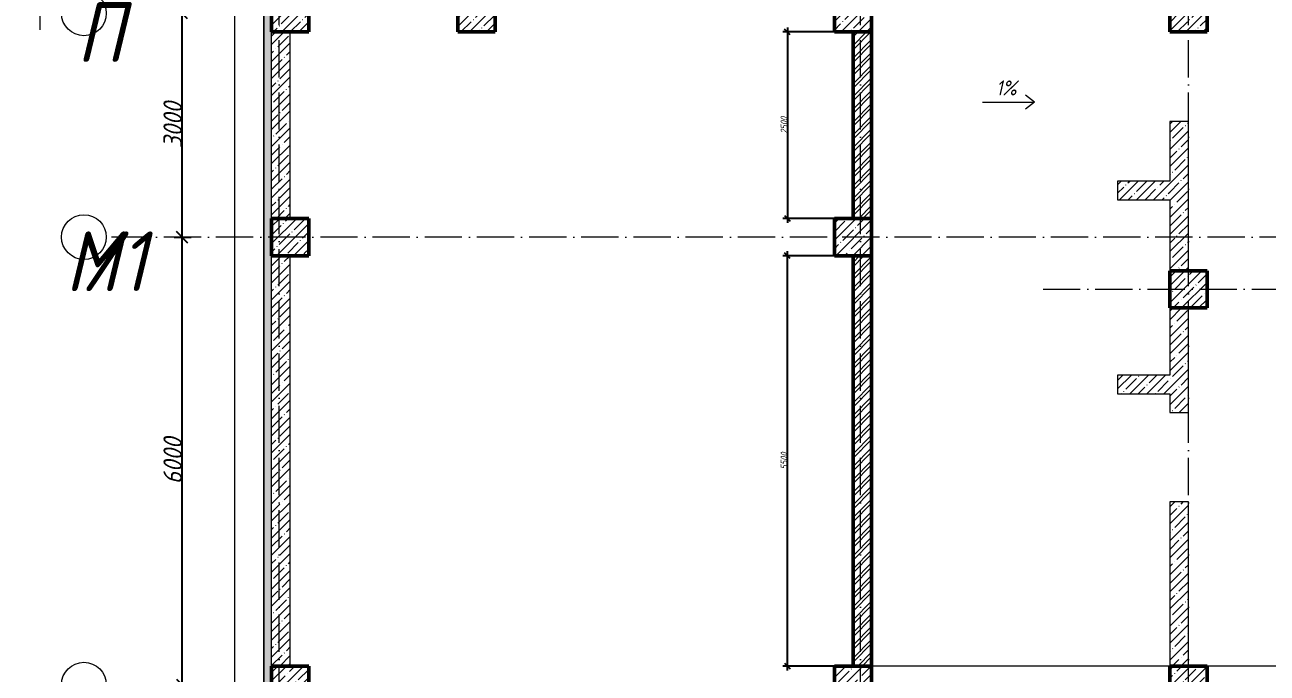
# Model space of a CAD drawing. Header units: millimetres. Extents: x -12989 to 629078, y -109036 to 555275.
# Drawn here: x 507878 to 524545, y 445764 to 454454 of the extents above; entities that cross this region are included whole.
import ezdxf

# ---------------------------------------------------------------- set-up
doc = ezdxf.new("R2010")
doc.units = ezdxf.units.MM
doc.linetypes.add('50_200_ШТРИХ_1Т_ш5_п1_п1_', pattern=[700, 500, -100, 0, -100])
for name, color, linetype, lineweight in [('A-____-____-DIMS', 7, 'Continuous', 9), ('A-FLOR-____-OTLN', 7, 'Continuous', 9), ('A-WALL-____-MCUT', 7, 'Continuous', 13), ('A-WALL-____-MCUT-1', 7, 'Continuous', 9), ('A-WALL-____-MCUT-2', 7, 'Continuous', 50), ('A-WALL-____-MCUT-3', 7, 'Continuous', 9), ('A-WALL-____-PATT-1', 7, 'Continuous', 9), ('G-____-____-DIMS', 7, 'Continuous', 9), ('G-____-____-SYMB', 7, 'Continuous', 9), ('S-COLS-____-MCUT', 7, 'Continuous', 50), ('S-COLS-____-OTLN', 7, 'Continuous', 9), ('S-GRID-____-IDEN', 7, 'Continuous', 9), ('S-GRID-____-OTLN-1', 7, '50_200_ШТРИХ_1Т_ш5_п1_п1_', 9)]:
    doc.layers.add(name, color=color, linetype=linetype, lineweight=lineweight)
doc.layers.add('A-WALL-____-PATT-2', color=7, linetype='Continuous', lineweight=9, true_color=0x787878)
doc.styles.add('ISOCPEUR_I', font='isocpeui.ttf', dxfattribs={"width": 0.9, "height": 2.5})
doc.styles.add('ISOCPEUR_I_5', font='isocpeui.ttf', dxfattribs={"width": 0.85, "height": 2.1})
doc.styles.add('ISOCPEUR_I_7', font='isocpeui.ttf', dxfattribs={"width": 0.9, "height": 90})
doc.styles.add('ISOCPEUR_I_9', font='isocpeui.ttf', dxfattribs={"width": 0.9, "height": 250})
doc.dimstyles.new('ISO-1_8_0_9К_СРЕДНИЙ_Кладочные', dxfattribs={"dimscale": 304.8, "dimtxt": 89.638306, "dimasz": 0.246063, "dimexe": 0.19685, "dimexo": 0, "dimgap": 0, "dimtad": 1, "dimdec": 3, "dimrnd": 0.001, "dimdsep": 46, "dimtxsty": 'ISOCPEUR_I_7', "dimblk1": 'OBLIQUE', "dimblk2": 'OBLIQUE', "dimsah": 1, "dimcen": 0.09, "dimdle": 0.19685, "dimazin": 0, "dimtfac": 1, "dimtdec": 4, "dimtix": 1, "dimtmove": 2, "dimatfit": 3, "dimfxl": 1, "dimtvp": 1, "dimtolj": 1, "dimtzin": 0, "dimarcsym": 2})
doc.dimstyles.new('ISO-2_5_0_9К_БОЛЬШОЙ_ОСИ', dxfattribs={"dimscale": 304.8, "dimtxt": 248.995294, "dimasz": 0.492126, "dimexe": 0.393701, "dimexo": 0, "dimgap": 0, "dimtad": 1, "dimdec": 0, "dimzin": 0, "dimdsep": 46, "dimtxsty": 'ISOCPEUR_I_9', "dimblk1": 'OBLIQUE', "dimblk2": 'OBLIQUE', "dimsah": 1, "dimcen": 0.09, "dimdle": 0.393701, "dimazin": 0, "dimtfac": 1, "dimtdec": 4, "dimtix": 1, "dimtmove": 0, "dimatfit": 3, "dimfxl": 1, "dimtvp": 1, "dimtolj": 1, "dimtzin": 0, "dimarcsym": 2})
pattern_1 = [(45, (513638.8, 428127.92), (-114.04925, 114.04925), []), (45, (513752.85, 428127.92), (-114.04925, 114.04925), [201.612, -40.322, 3.353, -36.97])]
pattern_2 = [(45, (513638.8, 428127.92), (-85.5366, 85.5366), []), (45, (513695.83, 428127.92), (-85.5366, 85.5366), [])]

# ---------------------------------------------------------------- blocks, each defined once
blk = doc.blocks.new('BSC_Колонна _Прямоугольная - 500х500-V1-АР1_Кладочный план подвала в осях 1-64_А-ГГ')
at = {"layer": 'S-COLS-____-OTLN'}
h = blk.add_hatch(dxfattribs=at)
h.set_pattern_fill('FP_8', color=256, style=0, pattern_type=2)
h.set_pattern_definition([(45, (-9850, -26481.04), (-114.04925, 114.04925), []), (45, (-9735.95, -26481.04), (-114.04925, 114.04925), [201.613, -40.323, 3.353, -36.97])])
h.paths.add_polyline_path([(-250, -250), (250, -250), (250, 250), (-250, 250)], flags=0)
at = {"layer": 'S-COLS-____-MCUT'}
for p, q in [((250, 250), (-250, 250)), ((-250, 250), (-250, -250)), ((250, -250), (250, 250)), ((-250, -250), (250, -250))]:
    blk.add_line(p, q, dxfattribs=at)
blk = doc.blocks.new('BSC_Колонна _Прямоугольная - 500х500-V44-АР1_Кладочный план подвала в осях 1-64_А-ГГ')
at = {"layer": 'S-COLS-____-OTLN'}
h = blk.add_hatch(dxfattribs=at)
h.set_pattern_fill('FP_55', color=256, style=0, pattern_type=2)
h.set_pattern_definition([(45, (2200, -26481.04), (-114.0493, 114.0493), []), (45, (2314.05, -26481.04), (-114.0493, 114.0493), [201.613, -40.323, 3.353, -36.97])])
h.paths.add_polyline_path([(-250, -250), (250, -250), (250, 250), (-250, 250)], flags=0)
at = {"layer": 'S-COLS-____-MCUT'}
for p, q in [((250, 250), (-250, 250)), ((-250, 250), (-250, -250)), ((250, -250), (250, 250)), ((-250, -250), (250, -250))]:
    blk.add_line(p, q, dxfattribs=at)
blk = doc.blocks.new('BSC_Колонна _Прямоугольная - 500х500-V45-АР1_Кладочный план подвала в осях 1-64_А-ГГ')
at = {"layer": 'S-COLS-____-OTLN'}
h = blk.add_hatch(dxfattribs=at)
h.set_pattern_fill('FP_56', color=256, style=0, pattern_type=2)
h.set_pattern_definition([(45, (-5350, -26481.04), (-114.0493, 114.0493), []), (45, (-5235.95, -26481.04), (-114.0493, 114.0493), [201.613, -40.323, 3.353, -36.97])])
h.paths.add_polyline_path([(-250, -250), (250, -250), (250, 250), (-250, 250)], flags=0)
at = {"layer": 'S-COLS-____-MCUT'}
for p, q in [((250, 250), (-250, 250)), ((-250, 250), (-250, -250)), ((250, -250), (250, 250)), ((-250, -250), (250, -250))]:
    blk.add_line(p, q, dxfattribs=at)
blk = doc.blocks.new('BSC_Колонна _Прямоугольная - 500х500-V50-АР1_Кладочный план подвала в осях 1-64_А-ГГ')
at = {"layer": 'S-COLS-____-OTLN'}
h = blk.add_hatch(dxfattribs=at)
h.set_pattern_fill('FP_61', color=256, style=0, pattern_type=2)
h.set_pattern_definition([(45, (2200, -23481.04), (-114.0493, 114.0493), []), (45, (2314.05, -23481.04), (-114.0493, 114.0493), [201.613, -40.323, 3.353, -36.97])])
h.paths.add_polyline_path([(-250, -250), (250, -250), (250, 250), (-250, 250)], flags=0)
at = {"layer": 'S-COLS-____-MCUT'}
for p, q in [((250, 250), (-250, 250)), ((-250, 250), (-250, -250)), ((250, -250), (250, 250)), ((-250, -250), (250, -250))]:
    blk.add_line(p, q, dxfattribs=at)
blk = doc.blocks.new('BSC_Колонна _Прямоугольная - 500х500-V51-АР1_Кладочный план подвала в осях 1-64_А-ГГ')
at = {"layer": 'S-COLS-____-OTLN'}
h = blk.add_hatch(dxfattribs=at)
h.set_pattern_fill('FP_62', color=256, style=0, pattern_type=2)
h.set_pattern_definition([(45, (2200, -17481.04), (-114.0493, 114.0493), []), (45, (2314.05, -17481.04), (-114.0493, 114.0493), [201.612, -40.322, 3.353, -36.97])])
h.paths.add_polyline_path([(-250, -250), (250, -250), (250, 250), (-250, 250)], flags=0)
at = {"layer": 'S-COLS-____-MCUT'}
for p, q in [((250, 250), (-250, 250)), ((-250, 250), (-250, -250)), ((250, -250), (250, 250)), ((-250, -250), (250, -250))]:
    blk.add_line(p, q, dxfattribs=at)
blk = doc.blocks.new('BSC_Колонна _Прямоугольная - 500х500-V52-АР1_Кладочный план подвала в осях 1-64_А-ГГ')
at = {"layer": 'S-COLS-____-OTLN'}
h = blk.add_hatch(dxfattribs=at)
h.set_pattern_fill('FP_63', color=256, style=0, pattern_type=2)
h.set_pattern_definition([(45, (-5350, -23481.04), (-114.0493, 114.0493), []), (45, (-5235.95, -23481.04), (-114.0493, 114.0493), [201.613, -40.323, 3.353, -36.97])])
h.paths.add_polyline_path([(-250, -250), (250, -250), (250, 250), (-250, 250)], flags=0)
at = {"layer": 'S-COLS-____-MCUT'}
for p, q in [((250, 250), (-250, 250)), ((-250, 250), (-250, -250)), ((250, -250), (250, 250)), ((-250, -250), (250, -250))]:
    blk.add_line(p, q, dxfattribs=at)
blk = doc.blocks.new('BSC_Колонна _Прямоугольная - 500х500-V53-АР1_Кладочный план подвала в осях 1-64_А-ГГ')
at = {"layer": 'S-COLS-____-OTLN'}
h = blk.add_hatch(dxfattribs=at)
h.set_pattern_fill('FP_64', color=256, style=0, pattern_type=2)
h.set_pattern_definition([(45, (-5350, -17481.04), (-114.0493, 114.0493), []), (45, (-5235.95, -17481.04), (-114.0493, 114.0493), [201.613, -40.323, 3.353, -36.97])])
h.paths.add_polyline_path([(-250, -250), (250, -250), (250, 250), (-250, 250)], flags=0)
at = {"layer": 'S-COLS-____-MCUT'}
for p, q in [((250, 250), (-250, 250)), ((-250, 250), (-250, -250)), ((250, -250), (250, 250)), ((-250, -250), (250, -250))]:
    blk.add_line(p, q, dxfattribs=at)
blk = doc.blocks.new('BSC_Колонна _Прямоугольная - 500х500-V114-АР1_Кладочный план подвала в осях 1-64_А-ГГ')
at = {"layer": 'S-COLS-____-OTLN'}
h = blk.add_hatch(dxfattribs=at)
h.set_pattern_fill('FP_129', color=256, style=0, pattern_type=2)
h.set_pattern_definition([(45, (-9850, -17481.04), (-114.0493, 114.0493), []), (45, (-9735.95, -17481.04), (-114.0493, 114.0493), [201.613, -40.323, 3.353, -36.97])])
h.paths.add_polyline_path([(-250, -250), (250, -250), (250, 250), (-250, 250)], flags=0)
at = {"layer": 'S-COLS-____-MCUT'}
for p, q in [((250, 250), (-250, 250)), ((-250, 250), (-250, -250)), ((250, -250), (250, 250)), ((-250, -250), (250, -250))]:
    blk.add_line(p, q, dxfattribs=at)
blk = doc.blocks.new('BSC_Колонна _Прямоугольная - 500х500-V146-АР1_Кладочный план подвала в осях 1-64_А-ГГ')
at = {"layer": 'S-COLS-____-OTLN'}
h = blk.add_hatch(dxfattribs=at)
h.set_pattern_fill('FP_162', color=256, style=0, pattern_type=2)
h.set_pattern_definition([(45, (-300, -26481.04), (-114.0493, 114.0493), []), (45, (-185.95, -26481.04), (-114.0493, 114.0493), [201.613, -40.323, 3.353, -36.97])])
h.paths.add_polyline_path([(-250, -250), (250, -250), (250, 250), (-250, 250)], flags=0)
at = {"layer": 'S-COLS-____-MCUT'}
for p, q in [((250, 250), (-250, 250)), ((-250, 250), (-250, -250)), ((250, -250), (250, 250)), ((-250, -250), (250, -250))]:
    blk.add_line(p, q, dxfattribs=at)
blk = doc.blocks.new('Ось сетки - Круг_Ø6_00__ISO-2_5_0_9K_-25732049-АР1_Кладочный план подвала в осях 1-64_А-ГГ')
at = {"layer": 'S-GRID-____-IDEN'}
blk.add_circle((0, 0), 3, dxfattribs=at)
blk = doc.blocks.new('Разрез - Заголовок разреза-10218885-АР1_Кладочный план подвала в осях 1-64_А-ГГ')
at = {"layer": 'G-____-____-SYMB'}
for points in [[(0, 0.5), (0, -0.5), (-9, -0.5), (-9, 0.5)], [(-6.34, -5.5), (-7.66, -5.5), (-7, -0.5)]]:
    blk.add_hatch(color=256, dxfattribs=at).paths.add_polyline_path(points, flags=0)
for p, q in [((0, 0.5), (-9, 0.5)), ((-9, 0.5), (-9, -0.5)), ((0, -0.5), (0, 0.5)), ((-9, -0.5), (0, -0.5)), ((-7, -0.5), (-7.66, -5.5)), ((-6.34, -5.5), (-7, -0.5)), ((-7.66, -5.5), (-6.34, -5.5)), ((-7, -5.5), (-7, -10.5))]:
    blk.add_line(p, q, dxfattribs=at)
blk = doc.blocks.new('_Oblique')
at = {"color": 0, "linetype": 'ByBlock', "lineweight": -2}
blk.add_line((-0.5, -0.5), (0.5, 0.5), dxfattribs=at)
blk = doc.blocks.new('*D6446')
at = {"layer": 'A-____-____-DIMS', "color": 0, "lineweight": -2, "transparency": 16777216}
for p, q in [((509987, 445489), (509987, 451729)), ((509881, 451609), (510107, 451609)), ((509881, 445609), (510107, 445609))]:
    blk.add_line(p, q, dxfattribs=at)
at = {"layer": 'Defpoints', "color": 0, "transparency": 16777216}
for p in [(509881, 451609), (509987, 451609), (509881, 445609)]:
    blk.add_point(p, dxfattribs=at)
at = {"layer": 'A-____-____-DIMS', "color": 0, "lineweight": -2, "transparency": 16777216, "xscale": 150, "yscale": 150, "zscale": 150}
for p, rotation in [((509987, 451609), 90), ((509987, 445609), 270)]:
    blk.add_blockref('_Oblique', p, dxfattribs=dict(at, rotation=rotation))
at = {"layer": 'A-____-____-DIMS', "color": 0, "transparency": 16777216, "insert": (509862, 448609), "char_height": 250, "width": 758.48, "attachment_point": 5, "rotation": 90, "style": 'ISOCPEUR_I_9'}
blk.add_mtext('\\A1;6000', dxfattribs=at)
blk = doc.blocks.new('*D6447')
at = {"layer": 'A-____-____-DIMS', "color": 0, "lineweight": -2, "transparency": 16777216}
for p, q in [((509987, 451489), (509987, 454729)), ((509881, 454609), (510107, 454609)), ((509881, 451609), (510107, 451609))]:
    blk.add_line(p, q, dxfattribs=at)
at = {"layer": 'Defpoints', "color": 0, "transparency": 16777216}
for p in [(509881, 454609), (509987, 454609), (509881, 451609)]:
    blk.add_point(p, dxfattribs=at)
at = {"layer": 'A-____-____-DIMS', "color": 0, "lineweight": -2, "transparency": 16777216, "xscale": 150, "yscale": 150, "zscale": 150}
for p, rotation in [((509987, 454609), 90), ((509987, 451609), 270)]:
    blk.add_blockref('_Oblique', p, dxfattribs=dict(at, rotation=rotation))
at = {"layer": 'A-____-____-DIMS', "color": 0, "transparency": 16777216, "insert": (509862, 453109), "char_height": 250, "width": 758.48, "attachment_point": 5, "rotation": 90, "style": 'ISOCPEUR_I_9'}
blk.add_mtext('\\A1;3000', dxfattribs=at)
blk = doc.blocks.new('*D6372')
at = {"layer": 'A-____-____-DIMS', "color": 0, "lineweight": -2, "transparency": 16777216}
for p, q in [((518108, 445799), (518108, 451419)), ((518739, 451359), (518048, 451359)), ((518739, 445859), (518048, 445859))]:
    blk.add_line(p, q, dxfattribs=at)
at = {"layer": 'Defpoints', "color": 0, "transparency": 16777216}
for p in [(518108, 451359), (518739, 451359), (518739, 445859)]:
    blk.add_point(p, dxfattribs=at)
at = {"layer": 'A-____-____-DIMS', "color": 0, "lineweight": -2, "transparency": 16777216, "xscale": 75, "yscale": 75, "zscale": 75}
for p, rotation in [((518108, 451359), 90), ((518108, 445859), 270)]:
    blk.add_blockref('_Oblique', p, dxfattribs=dict(at, rotation=rotation))
at = {"layer": 'A-____-____-DIMS', "color": 0, "transparency": 16777216, "insert": (518063, 448609), "char_height": 90, "width": 546.1, "attachment_point": 5, "rotation": 90, "style": 'ISOCPEUR_I_7'}
blk.add_mtext('\\A1;5500', dxfattribs=at)
blk = doc.blocks.new('*D6373')
at = {"layer": 'A-____-____-DIMS', "color": 0, "lineweight": -2, "transparency": 16777216}
for p, q in [((518108, 454419), (518108, 451799)), ((518989, 454359), (518048, 454359)), ((518989, 451859), (518048, 451859))]:
    blk.add_line(p, q, dxfattribs=at)
at = {"layer": 'Defpoints', "color": 0, "transparency": 16777216}
for p in [(518989, 454359), (518108, 451859), (518989, 451859)]:
    blk.add_point(p, dxfattribs=at)
at = {"layer": 'A-____-____-DIMS', "color": 0, "lineweight": -2, "transparency": 16777216, "xscale": 75, "yscale": 75, "zscale": 75}
for p, rotation in [((518108, 454359), 90), ((518108, 451859), 270)]:
    blk.add_blockref('_Oblique', p, dxfattribs=dict(at, rotation=rotation))
at = {"layer": 'A-____-____-DIMS', "color": 0, "transparency": 16777216, "insert": (518063, 453109), "char_height": 90, "width": 546.1, "attachment_point": 5, "rotation": 90, "style": 'ISOCPEUR_I_7'}
blk.add_mtext('\\A1;2500', dxfattribs=at)

msp = doc.modelspace()

# ---------------------------------------------------------------- hatches: boundary and pattern name
at = {"layer": 'A-WALL-____-PATT-1'}
h = msp.add_hatch(dxfattribs=at)
h.set_pattern_fill('FP_91', color=256, style=0, pattern_type=2)
h.set_pattern_definition([(0, (513638.804, 428127.92), (120.968, 69.841), [80.645, -161.29]), (120, (513638.804, 428127.92), (-120.96808, 69.84086), [80.645, -161.29]), (60, (513638.804, 428127.92), (-8e-05, 139.68186), [0, -161.29, 80.645, 0])])
h.paths.add_polyline_path([(511186.8036, 426106.9591), (511186.8036, 475860.9591), (511086.8036, 475860.9591), (511086.8036, 426106.9591)], flags=0)
h = msp.add_hatch(dxfattribs=at)
h.set_pattern_fill('FP_1', color=256, style=0, pattern_type=2)
h.set_pattern_definition(pattern_1)
h.paths.add_polyline_path([(511438.8036, 451858.9591), (511438.8036, 454358.9591), (511188.8036, 454358.9591), (511188.8036, 451858.9591)], flags=0)
h = msp.add_hatch(dxfattribs=at)
h.set_pattern_fill('FP_1', color=256, style=0, pattern_type=2)
h.set_pattern_definition(pattern_1)
h.paths.add_polyline_path([(523238.8036, 451158.9591), (523488.8036, 451158.9591), (523488.8036, 453158.9591), (523238.8036, 453158.9591), (523238.8036, 452108.9591)], flags=0)
h = msp.add_hatch(dxfattribs=at)
h.set_pattern_fill('FP_1', color=256, style=0, pattern_type=2)
h.set_pattern_definition(pattern_1)
h.paths.add_polyline_path([(523238.8036, 452108.9591), (523238.8036, 452358.9591), (522538.8036, 452358.9591), (522538.8036, 452108.9591)], flags=0)
h = msp.add_hatch(dxfattribs=at)
h.set_pattern_fill('FP_1', color=256, style=0, pattern_type=2)
h.set_pattern_definition(pattern_1)
h.paths.add_polyline_path([(511438.8036, 445858.9591), (511438.8036, 451358.9591), (511188.8036, 451358.9591), (511188.8036, 445858.9591)], flags=0)
h = msp.add_hatch(dxfattribs=at)
h.set_pattern_fill('FP_1', color=256, style=0, pattern_type=2)
h.set_pattern_definition(pattern_1)
h.paths.add_polyline_path([(523488.8036, 445858.9591), (523488.8036, 448058.9591), (523238.8036, 448058.9591), (523238.8036, 445858.9591)], flags=0)
h.paths.add_polyline_path([(523488.8036, 449258.9591), (523488.8036, 450658.9591), (523238.8036, 450658.9591), (523238.8036, 449258.9591)], flags=0)
h = msp.add_hatch(dxfattribs=at)
h.set_pattern_fill('FP_1', color=256, style=0, pattern_type=2)
h.set_pattern_definition(pattern_1)
h.paths.add_polyline_path([(523238.8036, 449508.9591), (523238.8036, 449758.9591), (522538.8036, 449758.9591), (522538.8036, 449508.9591)], flags=0)
at = {"layer": 'A-WALL-____-PATT-2'}
h = msp.add_hatch(dxfattribs=at)
h.set_pattern_fill('FP_5', color=256, style=0, pattern_type=2)
h.set_pattern_definition(pattern_2)
h.paths.add_polyline_path([(519238.8036, 451858.9591), (519238.8036, 454358.9591), (518988.8036, 454358.9591), (518988.8036, 451858.9591)], flags=0)
h = msp.add_hatch(dxfattribs=at)
h.set_pattern_fill('FP_5', color=256, style=0, pattern_type=2)
h.set_pattern_definition(pattern_2)
h.paths.add_polyline_path([(519238.8036, 445858.9591), (519238.8036, 451358.9591), (518988.8036, 451358.9591), (518988.8036, 445858.9591)], flags=0)
at = {"layer": 'S-COLS-____-OTLN'}
h = msp.add_hatch(dxfattribs=at)
h.set_pattern_fill('FP_1', color=256, style=0, pattern_type=2)
h.set_pattern_definition(pattern_1)
h.paths.add_polyline_path([(523238.8036, 450658.9591), (523738.8036, 450658.9591), (523738.8036, 451158.9591), (523238.8036, 451158.9591)], flags=0)

# ---------------------------------------------------------------- linework, layer by layer
at = {"layer": 'A-FLOR-____-OTLN'}
for p, q in [((510688.8036, 476358.9591), (510688.8036, 437658.9591)), ((523238.8036, 445858.9591), (519238.8036, 445858.9591)), ((527388.8036, 445858.9591), (523738.8036, 445858.9591))]:
    msp.add_line(p, q, dxfattribs=at)
at = {"layer": 'A-WALL-____-MCUT'}
for p, q in [((511078.8036, 475968.9591), (511078.8036, 426098.9591)), ((511086.8036, 426106.9591), (511086.8036, 475960.9591))]:
    msp.add_line(p, q, dxfattribs=at)
at = {"layer": 'A-WALL-____-MCUT-1'}
for p, q in [((511188.8036, 451858.9591), (511188.8036, 454358.9591)), ((511438.8036, 451858.9591), (511438.8036, 454358.9591)), ((523488.8036, 453158.9591), (523238.8036, 453158.9591)), ((523238.8036, 453158.9591), (523238.8036, 452358.9591)), ((523488.8036, 451158.9591), (523488.8036, 453158.9591)), ((523238.8036, 452358.9591), (522538.8036, 452358.9591)), ((522538.8036, 452358.9591), (522538.8036, 452108.9591)), ((522538.8036, 452108.9591), (523238.8036, 452108.9591)), ((523238.8036, 452108.9591), (523238.8036, 451158.9591)), ((511188.8036, 445858.9591), (511188.8036, 451358.9591)), ((511438.8036, 445858.9591), (511438.8036, 451358.9591)), ((523238.8036, 451158.9591), (523488.8036, 451158.9591)), ((523488.8036, 450658.9591), (523238.8036, 450658.9591)), ((523238.8036, 450658.9591), (523238.8036, 449758.9591)), ((523488.8036, 449258.9591), (523488.8036, 450658.9591)), ((523238.8036, 449758.9591), (522538.8036, 449758.9591)), ((522538.8036, 449758.9591), (522538.8036, 449508.9591)), ((522538.8036, 449508.9591), (523238.8036, 449508.9591)), ((523238.8036, 449508.9591), (523238.8036, 449258.9591)), ((523238.8036, 449258.9591), (523488.8036, 449258.9591)), ((523488.8036, 448058.9591), (523238.8036, 448058.9591)), ((523238.8036, 448058.9591), (523238.8036, 445858.9591)), ((523488.8036, 445858.9591), (523488.8036, 448058.9591))]:
    msp.add_line(p, q, dxfattribs=at)
at = {"layer": 'A-WALL-____-MCUT-2'}
for p, q in [((518988.8036, 454358.9591), (518988.8036, 451858.9591)), ((519238.8036, 451858.9591), (519238.8036, 454358.9591)), ((518988.8036, 451358.9591), (518988.8036, 445858.9591)), ((519238.8036, 445858.9591), (519238.8036, 451358.9591))]:
    msp.add_line(p, q, dxfattribs=at)
at = {"layer": 'A-WALL-____-MCUT-3'}
msp.add_line((511186.8036, 426206.9591), (511186.8036, 475860.9591), dxfattribs=at)
at = {"layer": 'G-____-____-DIMS'}
for p, q in [((520724.7972, 453417.7973), (521424.7972, 453417.7973)), ((521424.7972, 453417.7973), (521304.7972, 453509.8766)), ((521424.7972, 453417.7973), (521304.7972, 453325.7181))]:
    msp.add_line(p, q, dxfattribs=at)
at = {"layer": 'S-COLS-____-MCUT'}
for p, q in [((523738.8036, 451158.9591), (523238.8036, 451158.9591)), ((523238.8036, 451158.9591), (523238.8036, 450658.9591)), ((523738.8036, 450658.9591), (523738.8036, 451158.9591)), ((523238.8036, 450658.9591), (523738.8036, 450658.9591))]:
    msp.add_line(p, q, dxfattribs=at)
at = {"layer": 'S-GRID-____-OTLN-1'}
for p, q in [((511288.8036, 423645.3108), (511288.8036, 478008.8768)), ((519088.8036, 423645.3108), (519088.8036, 478008.8768)), ((523488.8036, 423645.3108), (523488.8036, 478008.8768)), ((540346.5427, 451608.9591), (508970.0334, 451608.9591)), ((521538.8036, 450908.9591), (540346.5427, 450908.9591))]:
    msp.add_line(p, q, dxfattribs=at)

# ---------------------------------------------------------------- block references
at = {"layer": 'G-____-____-SYMB', "xscale": 99.99999999999993, "yscale": 99.99999999999993, "zscale": 99.99999999999993}
msp.add_blockref('Разрез - Заголовок разреза-10218885-АР1_Кладочный план подвала в осях 1-64_А-ГГ', (508777.7329, 455438.9591), dxfattribs=at)
at = {"layer": 'S-COLS-____-OTLN'}
for name, p in [('BSC_Колонна _Прямоугольная - 500х500-V44-АР1_Кладочный план подвала в осях 1-64_А-ГГ', (511438.8036, 454608.9591)), ('BSC_Колонна _Прямоугольная - 500х500-V146-АР1_Кладочный план подвала в осях 1-64_А-ГГ', (513938.8036, 454608.9591)), ('BSC_Колонна _Прямоугольная - 500х500-V45-АР1_Кладочный план подвала в осях 1-64_А-ГГ', (518988.8036, 454608.9591)), ('BSC_Колонна _Прямоугольная - 500х500-V1-АР1_Кладочный план подвала в осях 1-64_А-ГГ', (523488.8036, 454608.9591)), ('BSC_Колонна _Прямоугольная - 500х500-V50-АР1_Кладочный план подвала в осях 1-64_А-ГГ', (511438.8036, 451608.9591)), ('BSC_Колонна _Прямоугольная - 500х500-V52-АР1_Кладочный план подвала в осях 1-64_А-ГГ', (518988.8036, 451608.9591)), ('BSC_Колонна _Прямоугольная - 500х500-V51-АР1_Кладочный план подвала в осях 1-64_А-ГГ', (511438.8036, 445608.9591)), ('BSC_Колонна _Прямоугольная - 500х500-V53-АР1_Кладочный план подвала в осях 1-64_А-ГГ', (518988.8036, 445608.9591)), ('BSC_Колонна _Прямоугольная - 500х500-V114-АР1_Кладочный план подвала в осях 1-64_А-ГГ', (523488.8036, 445608.9591))]:
    msp.add_blockref(name, p, dxfattribs=at)
at = {"layer": 'S-GRID-____-IDEN', "xscale": 99.99999999999993, "yscale": 99.99999999999993, "zscale": 99.99999999999993}
for p, rotation in [((508670.0334, 454608.9591), 269.9999999999996), ((508670.0334, 451608.9591), 89.9999999999998), ((508670.0334, 445608.9591), 89.9999999999998)]:
    msp.add_blockref('Ось сетки - Круг_Ø6_00__ISO-2_5_0_9K_-25732049-АР1_Кладочный план подвала в осях 1-64_А-ГГ', p, dxfattribs=dict(at, rotation=rotation))

# ---------------------------------------------------------------- texts
at = {"layer": 'G-____-____-DIMS', "insert": (520909.4698, 453709.0885), "char_height": 200, "width": 396.78578, "attachment_point": 1, "line_spacing_factor": 1.149209, "style": 'ISOCPEUR_I_5'}
msp.add_mtext('1%', dxfattribs=at)
at = {"layer": 'S-GRID-____-IDEN', "char_height": 800, "attachment_point": 1, "style": 'ISOCPEUR_I'}
for s, insert, width in [('\\fISOCPEUR|b0|i1|c204|p34|;\\W.9;П', (508572.0538, 454755.5916), 223.670812), ('\\fISOCPEUR|b0|i1|c204|p34|;\\W.9;М', (508422.4129, 451685.035), 252.531562), ('/1', (508630.7723, 451685.035), 346.329)]:
    msp.add_mtext(s, dxfattribs=dict(at, insert=insert, width=width))

# ---------------------------------------------------------------- dimensions: what is measured, and where the dimension line sits
at = {"layer": 'A-____-____-DIMS'}
for base, p1, p2, dimstyle, override, picture, middle in [((509987.408, 454608.9591), (509881.342, 451608.9591), (509881.342, 454608.9591), 'ISO-2_5_0_9К_БОЛЬШОЙ_ОСИ', {"dimtxt": 400, "dimpost": '<>', "dimfxl": 3000}, '*D6447', (509862.408, 453108.9591)), ((518107.7377, 451858.9591), (518988.8036, 454358.9591), (518988.8036, 451858.9591), 'ISO-1_8_0_9К_СРЕДНИЙ_Кладочные', {"dimtxt": 400, "dimpost": '<>', "dimfxl": 2500}, '*D6373', (518062.7377, 453108.9591)), ((509987.408, 451608.9591), (509881.342, 445608.9591), (509881.342, 451608.9591), 'ISO-2_5_0_9К_БОЛЬШОЙ_ОСИ', {"dimtxt": 400, "dimpost": '<>', "dimfxl": 6000}, '*D6446', (509862.408, 448608.9591)), ((518107.7377, 451358.9591), (518738.8036, 445858.9591), (518738.8036, 451358.9591), 'ISO-1_8_0_9К_СРЕДНИЙ_Кладочные', {"dimtxt": 400, "dimpost": '<>', "dimfxl": 5500}, '*D6372', (518062.7377, 448608.9591))]:
    dim = msp.add_linear_dim(base=base, p1=p1, p2=p2, angle=90, dimstyle=dimstyle, override=override, dxfattribs=at)
    dim.commit()
    dim.dimension.update_dxf_attribs({"geometry": picture, "text_midpoint": middle})

doc.saveas('drawing.dxf')
